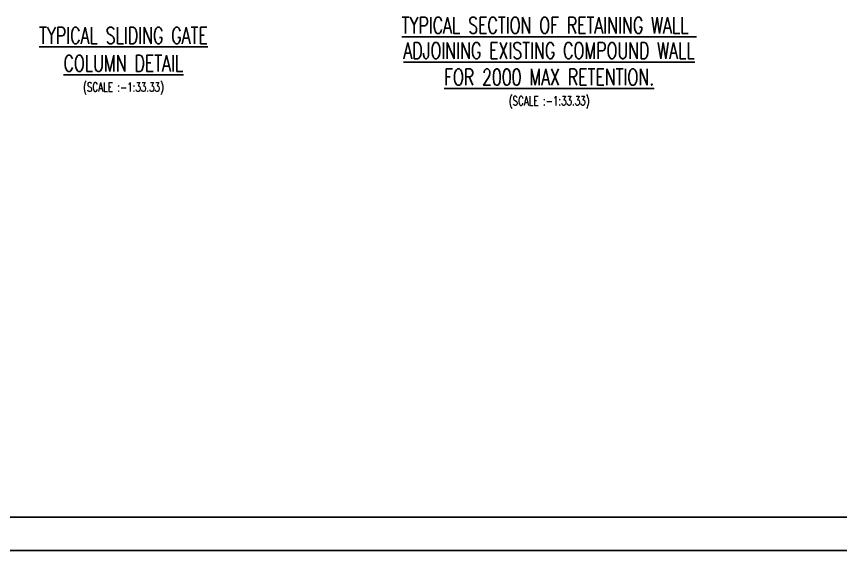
# Model space of a CAD drawing. Header units: millimetres. Extents: x 2843046 to 3042813, y -234641 to -168101.
# Drawn here: x 2978583 to 3001146, y -234641 to -220010 of the extents above; entities that cross this region are included whole.
import ezdxf
from ezdxf.enums import TextEntityAlignment as Align

# ---------------------------------------------------------------- set-up
doc = ezdxf.new("R2010")
doc.units = ezdxf.units.MM
doc.header["$MEASUREMENT"] = 0
for name, color, linetype in [('S-TEXT', 2, 'Continuous'), ('S-TITIL', 6, 'Continuous'), ('s_TITILE', 9, 'Continuous')]:
    doc.layers.add(name, color=color, linetype=linetype)
doc.styles.add('ROMANS', font='simplex.shx', dxfattribs={"width": 0.7})

# ---------------------------------------------------------------- blocks, each defined once
blk = doc.blocks.new('zw$155A')
at = {"layer": 's_TITILE', "color": 7}
blk.add_lwpolyline([(0, 0), (88000, 0), (88000, 58000), (0, 58000)], close=True, dxfattribs=at)
at = {"layer": 's_TITILE', "color": 1}
blk.add_lwpolyline([(1300, 800), (78500, 800), (78500, 57200), (1300, 57200)], close=True, dxfattribs=at)

msp = doc.modelspace()

# ---------------------------------------------------------------- block references
at = {"xscale": 1.13763133499454, "yscale": 1.13763133499454, "zscale": 1.13763133499454}
msp.add_blockref('zw$155A', (2942701, -234640.9), dxfattribs=at)

# ---------------------------------------------------------------- texts
at = {"layer": 'S-TEXT', "style": 'ROMANS', "width": 0.7}
for p in [(2981512, -221943), (2993167.2, -222321.2, -153353)]:
    msp.add_text('(SCALE :-1:33.33)', height=250, dxfattribs=at).set_placement(p, align=Align.MIDDLE_CENTER)
at = {"layer": 'S-TITIL', "style": 'ROMANS', "width": 0.7}
for s, p in [('%%UTYPICAL SECTION OF RETAINING WALL ', (2993167.2, -220252.5, -153353)), ('%%UTYPICAL SLIDING GATE', (2981512, -220531.3)), ('%%UADJOINING EXISTING COMPOUND WALL', (2993167.2, -220944, -153353)), ('%%UCOLUMN DETAIL', (2981512, -221293)), ('%%UFOR 2000 MAX RETENTION.', (2993167.2, -221671.2, -153353))]:
    msp.add_text(s, height=450, dxfattribs=at).set_placement(p, align=Align.MIDDLE_CENTER)

doc.saveas('drawing.dxf')
